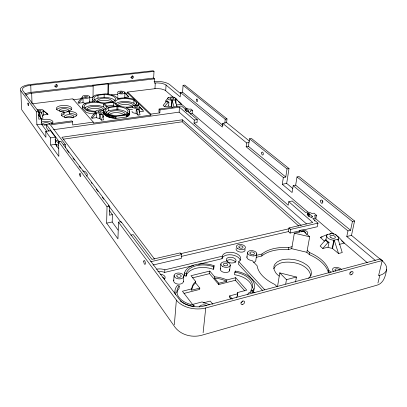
<?xml version="1.0" encoding="UTF-8"?>
<svg xmlns="http://www.w3.org/2000/svg" width="407" height="407" viewBox="0 0 407 407"><rect width="100%" height="100%" fill="white"/><g stroke="black" fill="none" stroke-linecap="round" stroke-linejoin="round"><path stroke-width="0.61" d="M310.867 275.895C308.547 264.53 293.854 261.177 283.801 262.347A19.027 10.816 11.6 0 0 279.807 263.354L275.834 265.634L273.682 268.762M94.383 113.945A12.871 5.164 1.3 0 1 86.04 112.24L82.423 108.135L82.529 105.805A12.887 5.138 1.3 0 1 95.324 101.679A12.531 4.874 1.7 0 1 96.016 94.989L105.337 93.844A12.531 4.874 1.7 0 1 117.272 98.901A12.607 4.97 2.4 0 1 134.305 99.486M83.033 102.656L83.048 98.708A3.76 1.46 1.1 0 1 82.234 97.812L81.548 97.904L78.027 102.335L78.739 103.144L83.033 102.656A3.749 1.47 1.1 0 0 86.045 103.261M89.718 101.816L89.764 96.891M108.237 94.175L108.455 84.264L108.069 83.888L92.786 85.674L93.152 86.05L93.03 97.293L89.876 97.685M32.641 103.76L72.833 98.809L93.244 122.105L93.234 123.133L150.814 115.115L150.87 114.113L127.605 92.068L154.965 88.695A8.145 3.088 3.4 0 1 156.893 88.563L161.126 88.914L164.611 90.028A8.145 3.088 3.4 0 1 165.7 90.736L173.438 97.334M96.469 117.659L96.525 113.584A3.912 1.587 1.4 0 1 95.64 112.607L94.933 112.708L91.249 117.323L92.028 118.203L96.469 117.659A3.902 1.603 1.4 0 0 99.629 118.305L101.435 120.141L103.531 119.851L102.055 113.909A3.912 1.587 1.4 0 1 99.695 114.23L99.629 118.305M94.455 100.005A10.811 4.243 1.7 0 1 97.955 98.128L97.995 95.223L104.187 94.46A10.831 4.212 1.7 0 1 114.031 96.744A10.831 4.212 1.7 0 1 114.041 101.089L112.561 101.943L104.395 102.991L101.735 102.656A10.831 4.212 1.7 0 1 94.134 99.237A10.831 4.212 1.7 0 1 97.995 95.223M105.805 109.3L103.409 106.761L103.464 103.8L101.17 103.144A11.142 4.441 1.3 0 0 89.728 102.839A11.142 4.441 1.3 0 0 84.142 106.71L86.498 109.361A11.142 4.441 1.3 0 0 95.996 111.243M103.388 116.819L103.485 111.742A3.917 1.587 1.4 0 0 97.695 110.185A3.917 1.587 1.4 0 0 97.527 112.927A3.917 1.587 1.4 0 0 103.485 111.742M132.565 107.285A12.607 4.97 2.4 0 1 126.256 107.845C130.937 108.903 130.973 116.066 126.226 117.023L115.98 118.396C111.487 117.928 102.961 117.191 103.856 110.816A12.887 5.138 1.3 0 1 103.2 111.019M115.044 100.646A10.811 4.243 1.7 0 0 104.131 97.359L104.187 94.46M103.943 113.517L103.856 110.816M104.09 113.863L103.983 111.508M104.289 114.204L104.126 111.849M104.543 114.545L104.329 112.19M104.853 114.876L104.894 112.861L104.584 112.53M105.215 115.201L105.25 113.182L104.894 112.861M105.622 115.522L105.662 113.497L105.25 113.182M106.085 115.827L106.125 113.807L105.662 113.497M106.588 116.122L106.634 114.097L106.125 113.807M107.143 116.407L107.183 114.382L106.634 114.097M107.845 94.414L108.069 83.888M107.733 116.672L107.779 114.647L107.183 114.382M108.369 116.926L108.415 114.901L107.779 114.647M106.039 112.505A11.182 4.563 2 0 1 107.596 111.248L108.725 110.577L108.796 107.59L116.987 106.517L119.739 106.843A11.203 4.528 2 0 1 127.742 110.46A11.203 4.528 2 0 1 124.099 114.794L117.618 115.68A11.203 4.528 2 0 1 107.25 113.207A11.203 4.528 2 0 1 107.27 108.486L108.796 107.59M24.975 93.986A11.472 4.391 -0.5 0 1 30.993 92.358L153.653 78.078L154.584 78.866L154.35 83.145L155.27 83.033A8.181 3.047 3.4 0 1 157.209 82.906L161.462 83.257L164.957 84.356A8.181 3.047 3.4 0 1 166.056 85.053L180.179 96.891L180.494 92.486L222.293 127.04L222.68 123.336L246.642 142.933L246.169 146.774L283.333 177.503L282.29 184.279L292.094 192.526L293.208 185.663L347.954 230.922L346.779 236.513L351.495 235.358L382.071 260.714A19.653 10.353 14.5 0 1 379.817 275.305L378.566 275.651L382.234 260.531L380.306 258.933L204.192 305.993A18.29 11.391 6.3 0 1 179.278 299.298L121.067 221.637L118.473 222.161L117.944 238.878L106.649 223.117L107.021 206.751L58.644 141.661L60.872 141.331L109.549 206.268L109.33 215.191L112.388 214.591L112.19 222.003L118.091 230.092M109.04 117.165L109.086 115.135L108.415 114.901M109.748 117.384L109.793 115.354L109.086 115.135M110.485 117.587L110.531 115.557L109.793 115.354M111.248 117.765L111.299 115.736L110.531 115.557M112.037 117.928L112.088 115.898L111.299 115.736M112.846 118.071L112.902 116.041L112.088 115.898M114.616 106.486L113.39 105.23L113.467 102.279L104.268 103.459L107.88 107.245L117.155 106.029L113.467 102.279M113.675 118.188L113.726 116.158L112.902 116.041M114.52 118.284L114.57 116.254L113.726 116.158M115.369 118.356L115.425 116.326L114.57 116.254M115.98 118.396L116.036 116.366L126.297 115.003L128.963 113.329L129.757 111.33M108.725 110.577L116.901 109.493L116.987 106.517M127.615 113.421A11.182 4.563 2 0 0 118.961 109.732L117.872 109.595L117.959 106.624M124.649 97.848A3.653 1.414 2.2 0 0 124.766 97.39L124.898 93.529A3.663 1.404 2.3 0 0 124.781 93.254M126.226 117.023L126.297 115.003M150.814 115.115L127.569 93.02L127.605 92.068M126.791 116.778L126.862 114.759M127.305 116.519L127.376 114.499M127.778 116.239L127.849 114.225M128.2 115.954L128.271 113.94M128.571 115.649L128.643 113.639M128.892 115.339L128.963 113.329M129.161 115.018L129.233 113.009M129.375 114.693L129.446 112.683M129.533 114.357L129.609 112.352M129.64 114.016L129.696 110.989M136.08 105.332L133.883 103.215L134 100.295A10.897 4.294 2.4 0 0 123.372 98.565A10.897 4.294 2.4 0 0 115.298 101.333L114.662 102.361L117.949 105.688L120.274 106.349A10.897 4.294 2.4 0 0 132.26 106.522M136.116 113.309L136.284 109.31A3.816 1.526 2.7 0 0 138.538 109.005L140.064 114.805L138.059 115.079L136.116 113.309A3.8 1.542 2.7 0 1 132.082 111.33M136.594 103.989L136.64 102.813L134 100.295M139.433 112.373A3.8 1.542 2.7 0 0 139.596 111.783L139.774 107.794A3.816 1.526 2.7 0 0 139.362 107.209M96.561 101.531C99.379 96.774 110.266 97.105 112.846 101.984M184.015 293.406L199.669 289.402L199.801 288.095L191.712 290.155L191.86 288.314A23.087 14.164 7.6 0 1 195.258 281.97L195.726 281.568L191 275.702L209.798 271.087L214.677 276.831L218.279 277.289A23.087 14.164 7.6 0 1 226.114 279.619L226.831 279.95L235.714 277.691L246.744 290.12L237.719 292.501L237.571 294.353A23.062 14.184 7.6 0 1 237.373 296.108M191.712 290.155L191.738 289.626A23.062 14.184 7.6 0 1 195.131 283.272L195.604 282.87L195.726 281.568M153.653 78.078L154.009 71.388L153.246 70.757L30.204 84.514A13.568 5.072 -0.4 0 0 20.843 90.802L21.556 108.791M154.965 88.695L155.27 83.033M159.091 109.04L158.913 112.027L159.829 112.871L160.007 109.88L159.091 109.04L181.41 105.998L184.585 108.476A3.251 1.297 4.3 0 1 188.756 109.198L190.893 109.051L192.374 110.302L192.129 113.278L308.043 212.169M165.7 90.736L166.056 85.053M168.64 106.085L168.895 102.162A4.248 1.653 3.9 0 1 167.491 100.936L166.728 101.038L163.141 105.413L164.499 106.634L168.64 106.085A4.233 1.674 3.8 0 0 171.433 106.675L172.578 107.448M171.433 106.675L171.856 100.285A4.253 1.643 3.9 0 1 168.066 99.13A4.253 1.643 3.9 0 1 168.549 97.426L171.922 96.988A4.253 1.643 3.9 0 1 174.486 97.482L181.639 104.329L176.277 105.057M171.708 106.685L172.136 100.295L175.249 99.837A4.253 1.643 3.9 0 0 176.134 98.881L175.814 103.51M175.168 100.997L175.249 99.837M157.911 271.561A9.676 5.856 3.7 0 1 164.693 272.415L164.876 269.821L222.314 256.186L222.573 255.367A9.305 5.306 7.9 0 1 235.572 253.23A9.305 5.306 7.9 0 1 238.863 261.533L238.431 264.133L262.637 290.537M306.461 223.87L179.131 112.144L179.487 107.214L160.007 109.88M223.056 125.493L182.57 92.221L183.079 85.322L184.783 85.114L227.014 118.915L226.613 122.629L249.506 141.153M298.855 226.119L182.194 121.785L182.341 119.79L61.92 137.261L154.538 259.091M185.236 110.49L185.322 109.356M173.687 280.723L174.094 275.478M186.828 111.859L187.001 109.595A1.084 0.432 4.3 0 0 185.551 109.31A1.084 0.432 4.3 0 0 185.073 109.859L186.538 111.121A1.089 0.438 4.4 0 0 187.998 111.406A1.089 0.438 4.4 0 0 188.472 110.852L187.001 109.595M188.385 111.986L188.472 110.852M174.359 324.715L176.363 300.051L118.473 222.161M130.851 235.124L133.231 234.62L151.923 259.386L180.255 252.884L181.644 254.579L181.324 258.425L152.981 265.028M175.437 294.607A22.034 13.655 6.4 0 1 176.094 287.23L177.34 285.511L179.263 285.963L179.044 288.604L178.627 289.077A19.984 12.449 6.4 0 0 176.847 292.786M333.949 234.274L315.817 218.803L316.473 215.247L314.001 213.156L311.94 213.614A4.284 2.127 10.5 0 0 306.064 212.291L305.545 212.464L292.18 201.002L288.787 201.719L288.222 205.22L194.047 123.067L194.307 120.024L179.487 107.214M183.369 281.639L183.822 276.394A4.884 2.941 5 0 0 176.77 273.199A4.884 2.941 5 0 0 176.277 278.266A4.884 2.941 5 0 0 183.822 276.394M192.374 110.302L190.542 110.714A3.261 1.307 4.4 0 1 188.985 112.251L188.721 112.276L197.263 119.592L197.003 122.629L194.047 123.067M184.249 275.575L184.473 272.975L185.221 271.199A21.312 12.754 6.7 0 1 211.36 264.881L214.113 265.72L213.833 268.284L213.314 269.322L212.642 269.083A19.333 11.63 6.7 0 0 186.233 275.544L186.06 276.149L184.249 275.575L184.62 274.684M186.06 276.149L186.462 272.949A19.373 11.594 6.7 0 1 212.922 266.514L213.594 266.753L213.314 269.322M193.834 306.771L193.991 305.153L193.081 305.001A20.029 12.408 6.4 0 1 178.846 286.436L179.263 285.963M222.68 123.336L224.908 123L225.188 119.185L183.079 85.322M203.108 332.738L205.739 307.962L382.234 260.531M244.755 290.883L235.383 280.27L218.717 284.529L209.529 273.652L209.798 271.087M218.717 284.529L218.864 283.236L214.535 278.123L214.677 276.831M220.268 269.083L220.859 263.945M198.601 264.311L222.024 258.715L222.314 256.186M218.864 283.236L226.674 281.242L226.831 279.95M229.665 270.329L230.291 265.191M237.546 293.813L229.609 295.92L229.446 297.232L231.054 299.135M248.952 142.547L249.562 138.787L287.021 168.91L285.76 177.03L248.474 146.388L248.952 142.547L246.642 142.933M252.706 292.17L252.93 290.593L253.902 288.868A21.612 12.973 8.6 0 0 238.385 271.688L235.399 271.082L234.844 272.125L234.518 274.7L235.368 274.837A19.607 11.834 8.6 0 1 252.152 287.856M235.266 272.11L235.399 271.082M235.383 280.27L235.714 277.691M246.896 257.321L247.512 252.757M250.666 292.241L251.307 289.662A19.648 11.793 8.6 0 0 235.699 272.263L234.844 272.125M256.781 253.709L255.845 260.292A4.65 2.635 9 0 1 253.576 262.373M256.257 257.336L261.762 255.998L262.052 253.988A36.64 20.63 11.5 0 1 288.553 247.558L292.048 246.703M292.775 188.487L286.676 183.409L289.011 168.539L251.45 138.477L249.562 138.787M277.543 286.533L279.767 272.878L296.449 277.03L295.568 282.01M297.008 176.943L352.426 221.51L350.564 230.296L295.66 185.17L297.008 176.943L299.023 176.552L354.563 221.006L351.495 235.358M301.226 230.474L290.094 233.069L288.471 231.568L289.067 227.925L312.795 222.481L288.787 201.719M290.094 233.069L290.7 229.416L289.067 227.925M261.762 255.998A36.584 20.681 11.5 0 1 288.222 249.537L288.553 247.558M285.699 284.055L286.436 279.675L279.767 272.878M288.222 249.537L291.712 248.682L294.332 233.191L303.337 231.084L309.686 236.772L306.868 252.304L309.32 254.594A36.584 20.681 11.5 0 1 328.327 272.268L329.227 273.097M307.209 214.957L307.417 213.772L309.401 213.95L312.113 216.229L311.899 217.414M307.478 214.865L307.687 213.68M307.804 214.825L308.013 213.639M308.058 215.425L308.369 213.65M308.318 216.071L308.74 213.706M308.669 216.178L309.091 213.807M308.979 216.321L309.401 213.95M309.32 254.594L309.686 252.61L307.224 250.32M316.473 215.247L314.413 215.71A4.304 2.147 10.7 0 1 313.441 218.61L312.81 218.696L317.974 223.128L317.307 226.73L302.462 230.189M325.737 240.618L326.699 235.684M328.032 247.202L329.009 242.251A6.105 3.154 12.2 0 1 326.256 239.845L325.29 240.089L320.136 246.082L322.797 248.474L328.032 247.202A6.08 3.175 12.4 0 0 332.204 248.26L338.548 253.515L342.241 252.569L338.09 239.148A6.12 3.139 12.2 0 0 338.604 237.189L335.383 234.447A6.12 3.139 12.2 0 0 331.573 233.572L327.528 234.437L320.268 237.429L324.542 241.193M332.204 248.26L333.826 240.196L337.902 239.301M332.59 248.275L334.213 240.206L338.548 253.515M328.327 272.268L328.739 270.238A36.64 20.63 11.5 0 0 309.686 252.61M337.973 240.278L338.227 239.041M377.935 283.043L379.817 275.305M386.625 269.241C385.724 275.61 383.674 283.725 376.373 285.363L202.162 335.119C192.826 337.917 181.497 335.373 175.285 327.589L21.464 109.346M222.024 258.715L222.283 257.896A9.285 5.322 7.9 0 1 231.771 254.879A9.285 5.322 7.9 0 1 240.303 260.256M213.594 266.753L214.113 265.72M117.771 93.59L117.221 94.592L117.979 95.401M253.037 292.353L253.525 291.488A21.571 13.014 8.6 0 0 254.116 288.471M193.991 305.153L193.3 306.359L190.12 305.672A22.034 13.655 6.4 0 1 180.25 300.91M78.739 103.144L82.346 98.789L83.048 98.708M164.499 106.634L168.122 102.264L168.895 102.162M92.028 118.203L95.798 113.67L96.525 113.584M322.797 248.474L328.027 242.491L329.009 242.251M168.727 97.354L165.384 101.119L166.224 101.857M308.552 278.281L310.622 275.941A19.073 10.775 11.5 0 0 311.441 273.219L310.963 270.314L309.249 267.424A19.073 10.775 11.5 0 0 306.435 264.738L302.722 262.434L298.356 260.653A19.073 10.775 11.5 0 0 293.625 259.503L288.838 259.061L284.295 259.345A19.073 10.775 11.5 0 0 280.291 260.348L277.086 262.006L274.893 264.219A19.073 10.775 11.5 0 0 273.88 266.855L274.135 269.734L275.661 272.665A19.073 10.775 11.5 0 0 278.373 275.453L279.217 276.099M108.862 114.601C113.36 111.676 120.09 111.961 124.466 115.013M118.32 105.998C122.675 103.607 128.571 103.912 132.83 106.395M327.528 234.437L327.34 234.59A6.12 3.139 12.2 0 0 327.884 238.039A6.12 3.139 12.2 0 0 333.826 240.196M307.417 213.772L307.178 214.448L309.808 216.743A1.435 0.717 10.7 0 0 311.782 217.19A1.435 0.717 10.7 0 0 312.113 216.229M329.507 234.249L331.191 233.557M286.436 279.675L296.449 277.03M203.164 302.925L210.216 301.058L212.836 304.319M339.163 244.414L344.312 243.111L338.512 236.976M191.834 288.843L182.433 291.234L192.557 304.436L202.126 301.908L202.864 302.269A23.087 14.164 7.6 0 0 209.615 304.522M192.577 277.839L209.529 273.652M320.268 237.429L322.079 236.996M347.954 230.922L350.564 230.296M255.932 255.469L262.052 253.988M164.693 272.415L193.666 265.491M352.426 221.51L354.563 221.006M181.176 256.441L288.471 231.568M150.743 261.706L181.644 254.579M290.7 229.416L317.974 223.128M180.306 253.759L289.25 228.703M314.789 219.037L315.817 218.803M106.649 223.117L112.19 222.003M293.208 185.663L295.66 185.17M282.29 184.279L286.676 183.409M283.333 177.503L285.76 177.03M107.021 206.751L109.549 206.268M287.021 168.91L289.011 168.539M246.169 146.774L248.474 146.388M139.596 111.783L143.691 111.162L139.81 107.082M224.796 122.904L226.613 122.629M63.568 144.912L65.334 144.648L65.364 147.929M139.774 107.794L140.451 107.697M55.454 144.297L55.342 137.184L50.519 130.698L45.782 131.359L50.539 137.881L50.677 145.009L55.454 144.297L58.694 148.733M54.914 144.47L56.512 144.231A3.714 1.638 -0.3 0 0 58.364 145.182M225.188 119.185L227.014 118.915M63.192 139.199L182.194 121.785M194.307 120.024L197.263 119.592M50.539 137.881L55.342 137.184M190.145 113.558L192.129 113.278M124.766 97.39L128.734 96.835L124.664 92.593L128.734 96.835M93.244 122.105L72.655 124.959L72.644 121.83L71.891 120.915L46.332 124.4L46.398 127.564L49.028 131.12M150.87 114.113L159.829 112.871M53.653 129.701L179.131 112.144M124.898 93.529L125.549 93.437M20.843 90.802L36.503 111.869L36.874 124.72L41.458 124.099L46.596 131.115M72.644 121.83L50.412 124.873L65.334 144.648M99.695 114.23L99.99 114.525L102.31 114.214M136.284 109.31L136.604 109.595L138.818 109.295M41.458 124.099L41.326 118.849L38.797 119.185L38.589 111.604L22.823 90.573A11.533 4.314 -0.4 0 1 30.764 85.221L154.009 71.388M42.425 116.081A3.989 1.613 -0.6 0 0 43.498 114.911L47.97 114.331L42.801 110.017A3.999 1.603 -0.5 0 0 39.291 109.29L37.312 109.544M39.56 112.541L41.555 112.286L42.989 118.188L40.995 118.452L39.525 112.49A3.999 1.603 -0.5 0 1 38.477 112.454M106.659 106.105L113.39 105.23M180.494 92.486L182.57 92.221M41.545 113.411L41.514 112.23A3.999 1.603 -0.5 0 0 43.401 110.806L47.97 114.331M36.503 111.869L38.589 111.604M72.838 99.791L81.039 98.779M111.335 95.029L117.577 94.256M124.445 93.407L127.569 93.02M97.955 98.128L104.131 97.359M25.804 95.314A9 3.444 -0.5 0 1 31.675 93.244L93.152 86.05M108.455 84.264L154.584 78.866M171.856 100.285L172.136 100.295L174.054 106.944M115.425 116.326L116.036 116.366M214.535 278.123L215.374 278.19A23.062 14.184 7.6 0 1 225.956 280.911L226.674 281.242M116.901 109.493L117.872 109.595M250.966 290.14L252.93 290.593M294.332 233.191L309.686 236.772M291.712 248.682L306.868 252.304M103.409 106.761L101.704 106.273A11.116 4.472 1.3 0 0 84.814 108.038M184.473 272.975L186.289 273.55M180.616 93.651L169.714 84.61A12.271 4.569 3.4 0 0 154.075 81.542M346.779 236.513L375.279 260.399M178.754 101.872L186.859 108.781M341.585 240.786L367.262 262.693M166.728 101.038L168.122 102.264M325.29 240.089L328.027 242.491M182.341 119.79L301.16 225.437M328.739 270.238L330.983 272.314M174.7 97.563L177.243 100.122M178.938 101.826L180.209 103.108M103.464 103.8L106.665 107.163L105.983 108.226A11.142 4.441 1.3 0 1 101.994 110.47M335.729 234.6L338.655 237.693M277.025 286.716L274.944 284.518A36.64 20.63 11.5 0 1 257.102 265.74L252.096 260.485L251.546 260.47A4.655 2.63 9 0 1 247.054 256.654M139.906 107.219L142.404 109.885M238.756 261.589L264.738 289.769M81.548 97.904L82.346 98.789M94.933 112.708L95.798 113.67M82.433 106.141L86.05 110.226L86.666 110.475A12.887 5.138 1.3 0 0 95.263 111.956M229.609 295.92L232.311 299.109M69.093 110.867L69.516 111.37A7.87 3.2 0.4 0 1 76.567 115.634A7.87 3.2 0.4 0 1 64.662 117.185A7.87 3.2 0.4 0 1 64.062 112.083L63.645 111.574A7.748 3.093 0.3 0 1 56.741 107.468A7.748 3.093 0.3 0 1 68.427 105.947A7.748 3.093 0.3 0 1 69.093 110.867L69.104 112.881L69.526 113.39A7.86 3.215 0.3 0 1 76.689 115.771M63.665 113.594L64.082 114.108A7.86 3.215 0.3 0 0 61.503 115.771M195.604 282.87L199.801 288.095M42.928 110.002L43.529 110.785M86.716 176.15L86.533 175.905A3.999 1.918 0.2 0 0 87.235 174.018L85.882 172.222A3.984 1.903 0.1 0 0 82.855 170.991M66.885 149.964L68.788 152.503M72.97 158.094L74.491 160.129M79.055 166.224L80.576 168.259M91.229 182.489L91.987 183.506M96.174 189.092L98.077 191.636M102.259 197.227L103.78 199.257M108.343 205.357L121.276 222.634M46.332 124.4L58.369 140.568L57.763 140.629A3.704 1.623 -0.4 0 0 55.377 142.679M38.309 114.789L41.326 118.849M109.366 210.521L112.388 214.591M58.873 143.88L57.728 142.333A1.236 0.539 -0.4 0 1 58.374 141.677A1.236 0.539 -0.4 0 1 59.936 141.86M55.037 139.255L56.537 141.285M36.874 124.72L45.92 137.307L45.782 131.359M50.677 145.009L58.842 156.405L58.644 141.661M175.071 99.908L176.989 106.542M136.604 109.595L138.059 115.079M99.99 114.525L101.435 120.141M129.624 112.988L129.691 113.675M103.851 113.171L103.816 112.825A12.871 5.164 1.3 0 1 103.164 113.034M237.719 292.501L237.739 293.04A23.087 14.164 7.6 0 1 236.589 297.319M31.675 93.244L32.016 103.836M30.764 85.221L30.993 92.358M39.525 112.49L39.637 116.616M43.401 110.806L43.498 114.911M56.512 144.231L56.548 146.423M64.062 112.083L64.082 114.108M69.516 111.37L69.526 113.39M119.933 98.662A3.653 1.414 2.2 0 1 117.862 96.617M136.64 102.813A10.897 4.294 2.4 0 1 134.707 105.622M115.674 103.77A10.872 4.324 2.3 0 1 133.883 103.215M137.001 105.52A12.607 4.97 2.4 0 0 138.39 103.373L138.304 105.332A12.586 4.991 2.3 0 1 138.171 105.983M132.489 109.269A12.586 4.991 2.3 0 1 128.668 109.778M82.423 108.135A12.871 5.164 1.3 0 1 82.88 107.148M92.903 101.979A12.515 4.899 1.7 0 1 92.547 99.216M59.915 111.269A4.64 1.862 0.3 0 1 62.851 108.679A4.64 1.862 0.3 0 1 68.722 110.307A4.64 1.862 0.3 0 1 63.772 112.337M60.48 111.309A4.635 1.872 0.2 0 1 68.284 111.671M64.886 117.404A4.716 1.928 0.3 0 1 69.129 114.652A4.716 1.928 0.3 0 1 73.367 117.45M73.062 117.664A4.716 1.928 0.3 0 1 72.685 117.867M65.568 117.827A4.716 1.928 0.3 0 1 65.374 117.73M65.242 117.501A4.711 1.938 0.3 0 1 73.046 117.542M333.801 271.51A4.95 2.701 13.6 0 1 335.739 267.389L336.655 267.409A4.95 2.701 13.6 0 1 341.529 269.5M89.296 101.16A3.749 1.47 1.1 0 1 89.469 102.376M103.215 116.3A3.902 1.603 1.4 0 1 102.818 117.603M299.135 232.265A4.446 2.31 10.8 0 1 304.614 230.276A4.446 2.31 10.8 0 1 306.613 234.417M301.409 231.883A2.076 1.079 10.8 0 1 304.044 231.4A2.076 1.079 10.8 0 1 305.286 233.069M335.907 271.087A2.473 1.353 13.6 0 1 335.917 268.9A2.473 1.353 13.6 0 1 339.631 270.09M108.318 114.072A8.44 3.444 2 0 1 116.682 110.668A8.44 3.444 2 0 1 125.168 114.515M86.859 109.503A8.389 3.378 1.3 0 1 95.411 106.39A8.389 3.378 1.3 0 1 103.637 109.951M117.501 105.499A8.206 3.266 2.3 0 1 125.046 102.478A8.206 3.266 2.3 0 1 133.811 105.54M97.151 102.111A8.15 3.22 1.7 0 1 104.736 100.315A8.15 3.22 1.7 0 1 112.24 102.533M87.525 110.261A8.379 3.393 1.3 0 1 95.386 108.359A8.379 3.393 1.3 0 1 103.042 110.679M205.739 307.962A21.52 13.4 6.3 0 1 176.363 300.051M314.54 220.436A4.294 2.157 10.7 0 1 314.504 221.006M56.609 109.687A7.733 3.108 0.3 0 1 64.052 107.387A7.733 3.108 0.3 0 1 71.561 109.707M41.209 120.08A6.96 2.88 -0.5 0 1 50.621 119.928A6.96 2.88 -0.5 0 1 51.623 123.794M45.925 125.005A6.96 2.88 -0.5 0 1 41.824 124.456M44.165 124.954A3.704 1.552 -0.6 0 1 46.947 124.735M42.532 124.659A3.709 1.542 -0.5 0 1 45.935 122.644A3.709 1.542 -0.5 0 1 49.695 124.496M41.265 122.151A6.95 2.895 -0.5 0 1 52.696 123.28M190.303 113.69A3.256 1.313 4.4 0 1 190.517 114.245M322.98 202.055A1.699 0.997 76.3 0 1 322.67 200.793M132.575 75.86A1.236 1.063 -49.7 0 1 130.739 77.462M56.68 84.478A1.292 1.165 -38 0 1 54.742 86.157M242.872 300.839A2.132 1.399 -41.7 0 1 240.939 302.569M351.032 271.571A1.979 1.201 -46.7 0 1 349.669 273.005M247.782 294.439A5.067 3.078 10.1 0 1 254.884 292.541M229.426 269.231A4.736 2.778 7.8 0 1 228.281 271.998L228.052 272.105A4.736 2.778 7.8 0 1 220.482 270.187L220.401 270.004A4.736 2.778 7.8 0 1 220.36 268.732M220.523 268.396A4.736 2.778 7.8 0 1 220.767 268.081M199.155 307.046A5.194 3.307 7.2 0 1 206.614 305.443M183.364 281.252A4.864 2.961 5 0 1 179.792 284.132L179.482 284.157A4.864 2.961 5 0 1 174.873 282.951A4.864 2.961 5 0 1 173.942 279.98M174.801 292.943A21.983 13.696 6.4 0 1 175.03 291.895M156.644 269.175A9.697 5.84 3.7 0 1 164.876 269.821M160.506 274.221A5.159 3.124 3.7 0 1 164.296 279.273M162.82 277.462A5.149 3.134 3.7 0 1 164.535 278.77M226.618 260.801A4.945 2.849 8 0 1 231.497 259.859A4.945 2.849 8 0 1 235.592 262.327M244.851 249.109A4.574 2.554 8.2 0 1 240.776 252.142A4.574 2.554 8.2 0 1 236.187 248.468M37.805 110.913A1.603 0.641 -0.5 0 1 39.911 110.272A1.603 0.641 -0.5 0 1 40.659 111.274A1.603 0.641 -0.5 0 1 38.044 111.228M253.388 255.917L252.182 255.886A4.675 2.615 8.9 0 1 247.66 252.106A4.675 2.615 8.9 0 1 254.421 251.19L255.382 251.704A4.675 2.615 8.9 0 1 256.634 254.38A4.675 2.615 8.9 0 1 253.388 255.917M119.241 93.625A3.668 1.399 2.3 0 0 124.929 92.74A3.668 1.399 2.3 0 0 119.648 91.214A3.668 1.399 2.3 0 0 119.241 93.625M120.38 92.933A1.465 0.56 2.3 0 0 122.726 92.643A1.465 0.56 2.3 0 0 120.716 91.987A1.465 0.56 2.3 0 0 120.38 92.933M133.964 107.977A3.816 1.521 2.7 0 0 139.83 106.995A3.816 1.521 2.7 0 0 134.269 105.352A3.816 1.521 2.7 0 0 133.964 107.977M135.114 107.224A1.526 0.611 2.7 0 0 137.535 106.899A1.526 0.611 2.7 0 0 135.414 106.186A1.526 0.611 2.7 0 0 135.114 107.224M250.554 254.019A2.335 1.307 8.9 0 0 254.4 253.78A2.335 1.307 8.9 0 0 251.485 251.902A2.335 1.307 8.9 0 0 250.554 254.019M170.818 99.181A1.913 0.743 3.9 0 0 173.794 98.789A1.913 0.743 3.9 0 0 171.052 97.914A1.913 0.743 3.9 0 0 170.818 99.181M83.984 98.056A3.765 1.455 1.1 0 0 89.759 96.988A3.765 1.455 1.1 0 0 84.259 95.543A3.765 1.455 1.1 0 0 83.984 98.056M85.038 97.288A1.506 0.58 1.1 0 0 87.485 96.983A1.506 0.58 1.1 0 0 85.49 96.301A1.506 0.58 1.1 0 0 85.038 97.288M98.586 112.083A1.567 0.636 1.4 0 0 101.119 111.747A1.567 0.636 1.4 0 0 99.013 111.009A1.567 0.636 1.4 0 0 98.586 112.083M320.645 200.829A1.704 0.997 76.3 0 0 321.927 203.327A1.704 0.997 76.3 0 0 322.395 200.809A1.704 0.997 76.3 0 0 320.645 200.829M196.444 99.517A1.318 0.595 82.7 0 0 197.059 101.608A1.318 0.595 82.7 0 0 197.502 99.801A1.318 0.595 82.7 0 0 196.444 99.517M261.681 152.895A1.516 0.799 80 0 0 262.734 155.047A1.516 0.799 80 0 0 263.054 152.717A1.516 0.799 80 0 0 261.681 152.895M132.545 78.292A1.236 1.063 -49.7 0 0 133.135 76.287A1.236 1.063 -49.7 0 0 131.207 77.025A1.236 1.063 -49.7 0 0 132.545 78.292M56.227 87.108A1.297 1.165 -38 0 0 57.28 85.175A1.297 1.165 -38 0 0 55.118 85.419A1.297 1.165 -38 0 0 56.227 87.108M27.874 103.485A1.389 0.336 81.7 0 0 28.398 105.683A1.389 0.336 81.7 0 0 28.5 103.795A1.389 0.336 81.7 0 0 27.874 103.485M79.655 174.171A1.653 0.488 80.3 0 0 80.484 176.562A1.653 0.488 80.3 0 0 80.494 174.054A1.653 0.488 80.3 0 0 79.655 174.171M143.763 261.304A2.015 0.707 77.5 0 0 144.902 264.372A2.015 0.707 77.5 0 0 145.055 261.548A2.015 0.707 77.5 0 0 143.763 261.304M242.562 304.472A2.142 1.399 -41.7 0 0 244.505 301.501A2.142 1.399 -41.7 0 0 241.326 302.36A2.142 1.399 -41.7 0 0 242.562 304.472M351.526 274.674A1.989 1.201 -46.7 0 0 352.833 271.79A1.989 1.201 -46.7 0 0 350.03 273.229A1.989 1.201 -46.7 0 0 351.526 274.674M222.69 266.524A4.757 2.757 7.7 0 0 230.26 265.369A4.757 2.757 7.7 0 0 223.769 261.859A4.757 2.757 7.7 0 0 222.69 266.524M224.003 265.344A2.218 1.287 7.7 0 0 227.701 265.099A2.218 1.287 7.7 0 0 225.01 263.268A2.218 1.287 7.7 0 0 224.003 265.344M177.701 277.014A2.279 1.374 5 0 0 181.227 276.149A2.279 1.374 5 0 0 177.945 274.649A2.279 1.374 5 0 0 177.701 277.014M227.701 261.828A4.955 2.839 7.9 0 0 235.923 261.289A4.955 2.839 7.9 0 0 229.863 257.244A4.955 2.839 7.9 0 0 227.701 261.828M331.033 237.739A2.752 1.409 12.2 0 0 335.378 237.479A2.752 1.409 12.2 0 0 331.669 235.373A2.752 1.409 12.2 0 0 331.033 237.739M237.739 248.57A4.584 2.544 8.2 0 0 245.314 248.102A4.584 2.544 8.2 0 0 239.652 244.454A4.584 2.544 8.2 0 0 237.739 248.57M239.423 247.741A2.137 1.185 8.2 0 0 242.959 247.527A2.137 1.185 8.2 0 0 240.323 245.823A2.137 1.185 8.2 0 0 239.423 247.741"/></g></svg>
